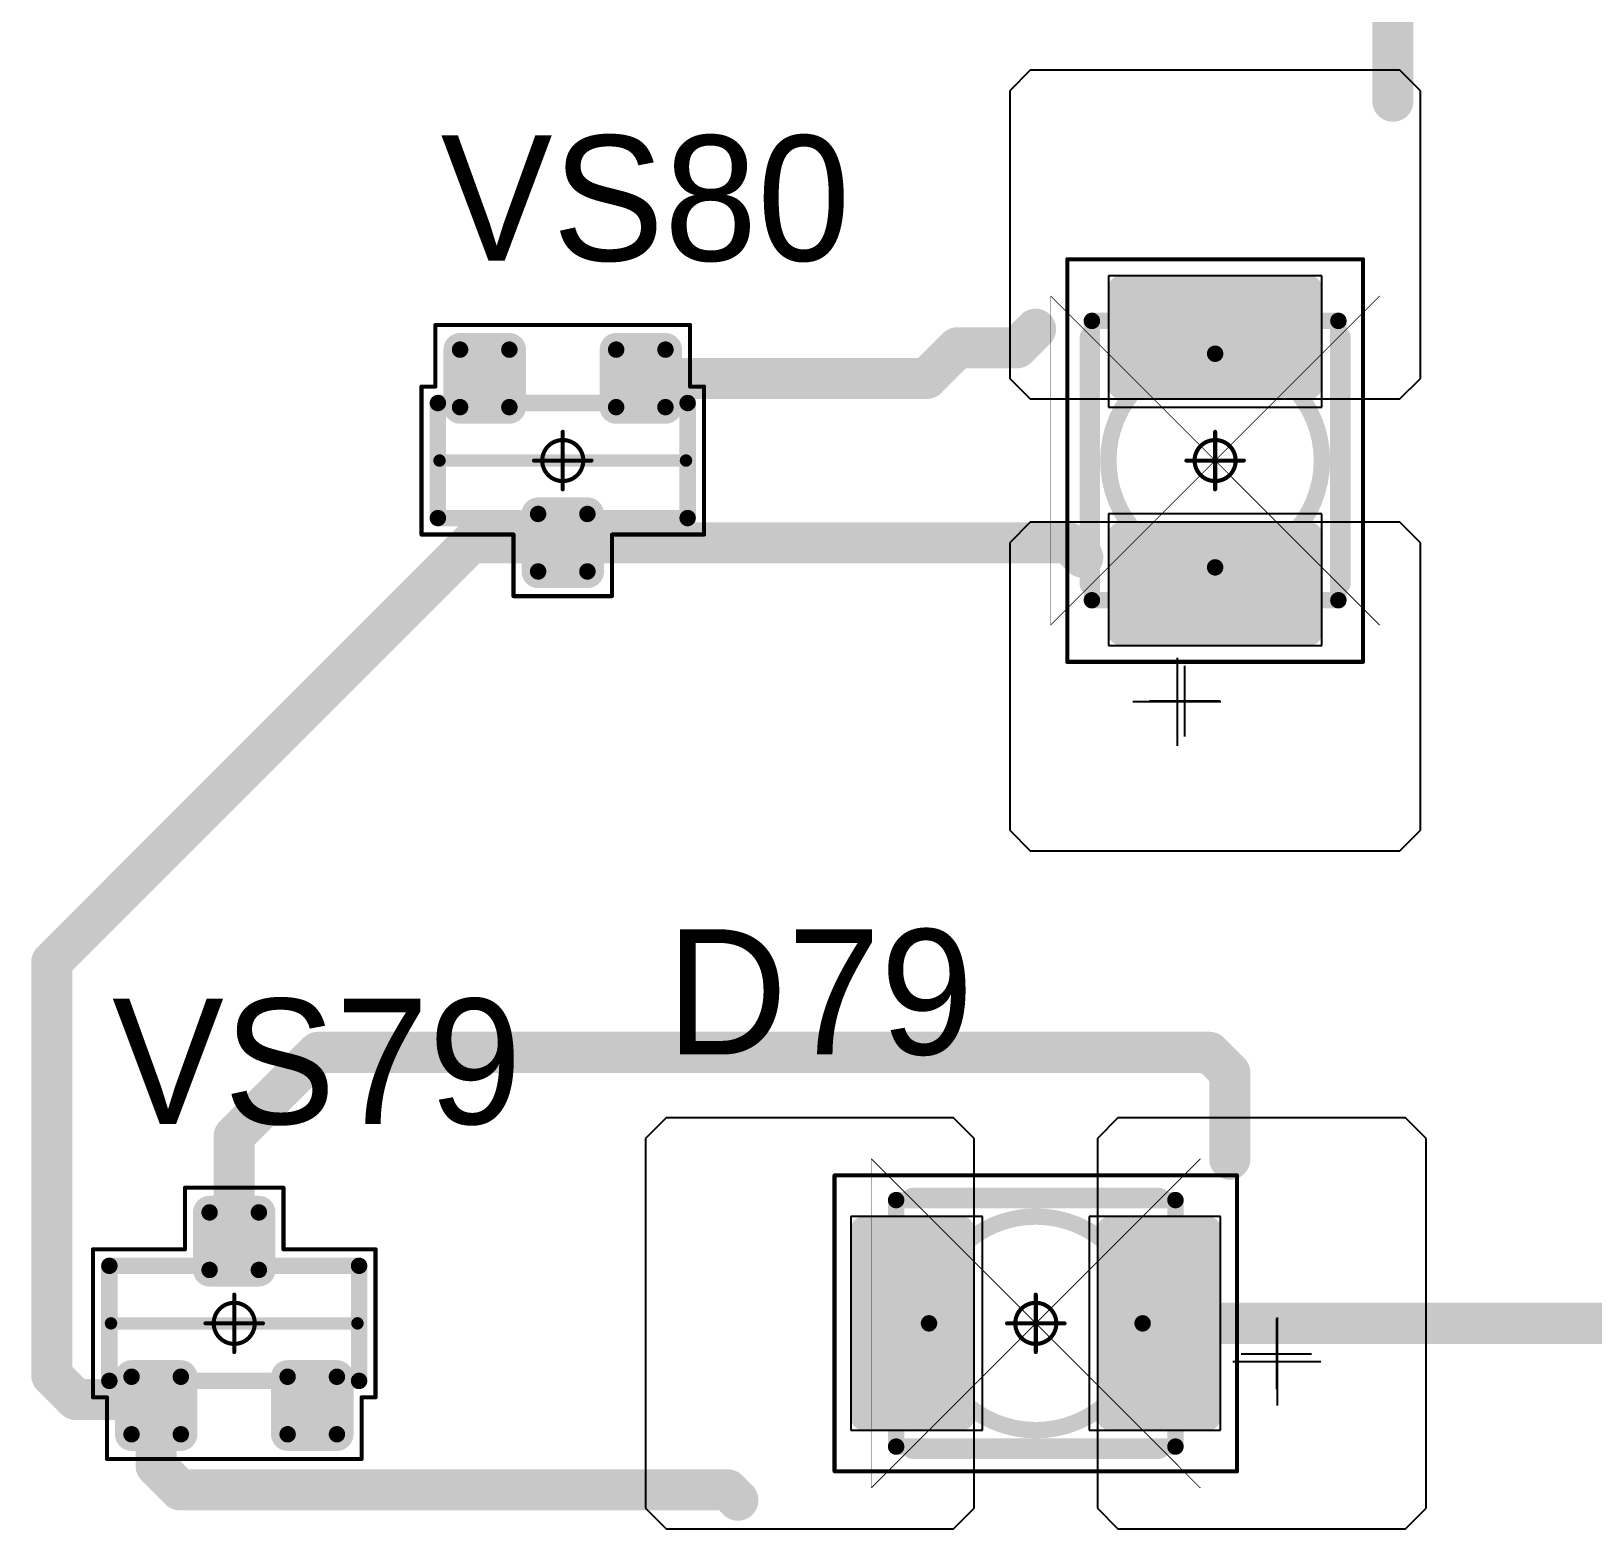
# Model space of a CAD drawing. Header units: millimetres. Extents: x 0 to 395, y 0 to 190.
# Drawn here: x 270.48 to 289.48, y 127.53 to 145.75 of the extents above; entities that cross this region are included whole.
import ezdxf

# ---------------------------------------------------------------- set-up
doc = ezdxf.new("R2010")
doc.units = ezdxf.units.MM
for name, color, linetype in [('Mechanical13', 56, 'Continuous'), ('Mechanical15', 56, 'Continuous'), ('Mechanical5', 56, 'Continuous'), ('TopLayer', 1, 'Continuous'), ('TopOverlay', 2, 'Continuous'), ('TopPaste', 8, 'Continuous'), ('TopSolder', 216, 'Continuous')]:
    doc.layers.add(name, color=color, linetype=linetype)

# ---------------------------------------------------------------- blocks, each defined once
blk = doc.blocks.new('SOT23_1104')
at = {"layer": 'Mechanical13', "const_width": 0.2}
for points in [[(0.7, 1.52), (-0.7, 1.52)], [(-0.7, -1.52), (-0.7, 1.52)], [(0.7, -1.52), (0.7, 1.52)], [(0.7, -1.52), (-0.7, -1.52)]]:
    blk.add_lwpolyline(points, dxfattribs=at)
at = {"layer": 'Mechanical13', "const_width": 0.1}
for points in [[(-0.75, 1.52, 1), (-0.65, 1.52, 1)], [(-0.75, 1.52, 1), (-0.65, 1.52, 1)], [(0.65, 1.52, 1), (0.75, 1.52, 1)], [(0.65, 1.52, 1), (0.75, 1.52, 1)], [(-0.75, -1.52, 1), (-0.65, -1.52, 1)], [(-0.75, -1.52, 1), (-0.65, -1.52, 1)], [(0.65, -1.52, 1), (0.75, -1.52, 1)], [(0.65, -1.52, 1), (0.75, -1.52, 1)]]:
    blk.add_lwpolyline(points, format="xyb", close=True, dxfattribs=at)
at = {"layer": 'Mechanical15', "const_width": 0.05}
for points in [[(-0.9, 1.55), (-0.9, 1.72)], [(0.9, 1.72), (-0.9, 1.72)], [(0.9, 0.6), (0.9, 1.72)], [(-1.65, -1.55), (-1.65, 1.55)], [(-0.9, 1.55), (-1.65, 1.55)], [(1.65, 0.6), (0.9, 0.6)], [(1.65, -0.6), (1.65, 0.6)], [(0, -0.35), (0, 0.35)], [(0.35, 0), (-0.35, 0)], [(1.65, -0.6), (0.9, -0.6)], [(0.9, -1.72), (0.9, -0.6)], [(-0.9, -1.55), (-1.65, -1.55)], [(-0.9, -1.72), (-0.9, -1.55)], [(0.9, -1.72), (-0.9, -1.72)]]:
    blk.add_lwpolyline(points, dxfattribs=at)
at = {"layer": 'Mechanical15'}
for points, const_width in [([(-0.913, 1.72, 1), (-0.888, 1.72, 1)], 0.025), ([(-0.913, 1.72, 1), (-0.888, 1.72, 1)], 0.025), ([(0.888, 1.72, 1), (0.913, 1.72, 1)], 0.025), ([(0.888, 1.72, 1), (0.913, 1.72, 1)], 0.025), ([(-1.662, 1.55, 1), (-1.637, 1.55, 1)], 0.025), ([(-1.662, 1.55, 1), (-1.637, 1.55, 1)], 0.025), ([(-0.913, 1.55, 1), (-0.888, 1.55, 1)], 0.025), ([(-0.913, 1.55, 1), (-0.888, 1.55, 1)], 0.025), ([(0.888, 0.6, 1), (0.913, 0.6, 1)], 0.025), ([(0.888, 0.6, 1), (0.913, 0.6, 1)], 0.025), ([(1.637, 0.6, 1), (1.662, 0.6, 1)], 0.025), ([(1.637, 0.6, 1), (1.662, 0.6, 1)], 0.025), ([(0.25, 0, 1), (-0.25, 0, 1)], 0.05), ([(-0.012, 0.35, 1), (0.012, 0.35, 1)], 0.025), ([(-0.362, 0, 1), (-0.337, 0, 1)], 0.025), ([(-0.262, 0, 1), (-0.238, 0, 1)], 0.025), ([(0.238, 0, 1), (0.262, 0, 1)], 0.025), ([(0.337, 0, 1), (0.362, 0, 1)], 0.025), ([(-0.012, -0.35, 1), (0.012, -0.35, 1)], 0.025), ([(0.888, -0.6, 1), (0.913, -0.6, 1)], 0.025), ([(0.888, -0.6, 1), (0.913, -0.6, 1)], 0.025), ([(1.637, -0.6, 1), (1.662, -0.6, 1)], 0.025), ([(1.637, -0.6, 1), (1.662, -0.6, 1)], 0.025), ([(-1.662, -1.55, 1), (-1.637, -1.55, 1)], 0.025), ([(-1.662, -1.55, 1), (-1.637, -1.55, 1)], 0.025), ([(-0.913, -1.55, 1), (-0.888, -1.55, 1)], 0.025), ([(-0.913, -1.55, 1), (-0.888, -1.55, 1)], 0.025), ([(-0.913, -1.72, 1), (-0.888, -1.72, 1)], 0.025), ([(-0.913, -1.72, 1), (-0.888, -1.72, 1)], 0.025), ([(0.888, -1.72, 1), (0.913, -1.72, 1)], 0.025), ([(0.888, -1.72, 1), (0.913, -1.72, 1)], 0.025)]:
    blk.add_lwpolyline(points, format="xyb", close=True, dxfattribs=dict(at, const_width=const_width))
at = {"layer": 'TopLayer', "const_width": 0.1}
for points in [[(-1.4, 1.25, 1), (-1.3, 1.25, 1)], [(-0.7, 1.25, 1), (-0.6, 1.25, 1)], [(-1.4, 0.65, 1), (-1.3, 0.65, 1)], [(-0.7, 0.65, 1), (-0.6, 0.65, 1)], [(0.6, 0.3, 1), (0.7, 0.3, 1)], [(1.3, 0.3, 1), (1.4, 0.3, 1)], [(0.6, -0.3, 1), (0.7, -0.3, 1)], [(1.3, -0.3, 1), (1.4, -0.3, 1)], [(-1.4, -0.65, 1), (-1.3, -0.65, 1)], [(-0.7, -0.65, 1), (-0.6, -0.65, 1)], [(-1.4, -1.25, 1), (-1.3, -1.25, 1)], [(-0.7, -1.25, 1), (-0.6, -1.25, 1)]]:
    blk.add_lwpolyline(points, format="xyb", close=True, dxfattribs=at)
at = {"layer": 'TopLayer'}
for points in [[(-1.35, 1.35), (-1.35, 0.55), (-0.65, 1.35), (-0.65, 0.55)], [(-1.45, 1.25), (-1.45, 0.65), (-0.55, 1.25), (-0.55, 0.65)], [(0.65, 0.4), (0.65, -0.4), (1.35, 0.4), (1.35, -0.4)], [(0.55, 0.3), (0.55, -0.3), (1.45, 0.3), (1.45, -0.3)], [(-1.35, -0.55), (-1.35, -1.35), (-0.65, -0.55), (-0.65, -1.35)], [(-1.45, -0.65), (-1.45, -1.25), (-0.55, -0.65), (-0.55, -1.25)]]:
    blk.add_solid(points, dxfattribs=at)
at = {"layer": 'TopOverlay', "const_width": 0.15}
blk.add_lwpolyline([(0, -1.5), (0, 1.5)], dxfattribs=at)
at = {"layer": 'TopOverlay', "const_width": 0.075}
for points in [[(-0.038, 1.5, 1), (0.038, 1.5, 1)], [(-0.038, -1.5, 1), (0.038, -1.5, 1)]]:
    blk.add_lwpolyline(points, format="xyb", close=True, dxfattribs=at)
at = {"layer": 'TopPaste', "const_width": 0.075}
for points in [[(-1.387, 1.25, 1), (-1.313, 1.25, 1)], [(-0.687, 1.25, 1), (-0.613, 1.25, 1)], [(-1.387, 0.65, 1), (-1.313, 0.65, 1)], [(-0.687, 0.65, 1), (-0.613, 0.65, 1)], [(0.613, 0.3, 1), (0.687, 0.3, 1)], [(1.313, 0.3, 1), (1.387, 0.3, 1)], [(0.613, -0.3, 1), (0.687, -0.3, 1)], [(1.313, -0.3, 1), (1.387, -0.3, 1)], [(-1.387, -0.65, 1), (-1.313, -0.65, 1)], [(-0.687, -0.65, 1), (-0.613, -0.65, 1)], [(-1.387, -1.25, 1), (-1.313, -1.25, 1)], [(-0.687, -1.25, 1), (-0.613, -1.25, 1)]]:
    blk.add_lwpolyline(points, format="xyb", close=True, dxfattribs=at)
at = {"layer": 'TopPaste'}
for points in [[(-1.425, 1.25), (-1.425, 0.65), (-0.575, 1.25), (-0.575, 0.65)], [(-1.35, 1.325), (-1.35, 0.575), (-0.65, 1.325), (-0.65, 0.575)], [(0.575, 0.3), (0.575, -0.3), (1.425, 0.3), (1.425, -0.3)], [(0.65, 0.375), (0.65, -0.375), (1.35, 0.375), (1.35, -0.375)], [(-1.425, -0.65), (-1.425, -1.25), (-0.575, -0.65), (-0.575, -1.25)], [(-1.35, -0.575), (-1.35, -1.325), (-0.65, -0.575), (-0.65, -1.325)]]:
    blk.add_solid(points, dxfattribs=at)
at = {"layer": 'TopSolder', "const_width": 0.202}
for points in [[(-1.451, 1.25, 1), (-1.249, 1.25, 1)], [(-0.751, 1.25, 1), (-0.549, 1.25, 1)], [(-1.451, 0.65, 1), (-1.249, 0.65, 1)], [(-0.751, 0.65, 1), (-0.549, 0.65, 1)], [(0.549, 0.3, 1), (0.751, 0.3, 1)], [(1.249, 0.3, 1), (1.451, 0.3, 1)], [(0.549, -0.3, 1), (0.751, -0.3, 1)], [(1.249, -0.3, 1), (1.451, -0.3, 1)], [(-1.451, -0.65, 1), (-1.249, -0.65, 1)], [(-0.751, -0.65, 1), (-0.549, -0.65, 1)], [(-1.451, -1.25, 1), (-1.249, -1.25, 1)], [(-0.751, -1.25, 1), (-0.549, -1.25, 1)]]:
    blk.add_lwpolyline(points, format="xyb", close=True, dxfattribs=at)
at = {"layer": 'TopSolder'}
for points in [[(-1.35, 1.452), (-1.35, 0.448), (-0.65, 1.452), (-0.65, 0.448)], [(-1.552, 1.25), (-1.552, 0.65), (-0.448, 1.25), (-0.448, 0.65)], [(0.65, 0.502), (0.65, -0.502), (1.35, 0.502), (1.35, -0.502)], [(0.448, 0.3), (0.448, -0.3), (1.552, 0.3), (1.552, -0.3)], [(-1.35, -0.448), (-1.35, -1.452), (-0.65, -0.448), (-0.65, -1.452)], [(-1.552, -0.65), (-1.552, -1.25), (-0.448, -0.65), (-0.448, -1.25)]]:
    blk.add_solid(points, dxfattribs=at)
blk = doc.blocks.new('SOT23_1105')
at = {"layer": 'Mechanical13', "const_width": 0.2}
for points in [[(-0.7, 1.52), (0.7, 1.52)], [(-0.7, 1.52), (-0.7, -1.52)], [(0.7, 1.52), (0.7, -1.52)], [(-0.7, -1.52), (0.7, -1.52)]]:
    blk.add_lwpolyline(points, dxfattribs=at)
at = {"layer": 'Mechanical13', "const_width": 0.1}
for points in [[(-0.75, 1.52, 1), (-0.65, 1.52, 1)], [(-0.75, 1.52, 1), (-0.65, 1.52, 1)], [(0.65, 1.52, 1), (0.75, 1.52, 1)], [(0.65, 1.52, 1), (0.75, 1.52, 1)], [(-0.75, -1.52, 1), (-0.65, -1.52, 1)], [(-0.75, -1.52, 1), (-0.65, -1.52, 1)], [(0.65, -1.52, 1), (0.75, -1.52, 1)], [(0.65, -1.52, 1), (0.75, -1.52, 1)]]:
    blk.add_lwpolyline(points, format="xyb", close=True, dxfattribs=at)
at = {"layer": 'Mechanical15', "const_width": 0.05}
for points in [[(-0.9, 1.72), (-0.9, 1.55)], [(-0.9, 1.72), (0.9, 1.72)], [(0.9, 1.72), (0.9, 0.6)], [(-1.65, 1.55), (-1.65, -1.55)], [(-1.65, 1.55), (-0.9, 1.55)], [(0.9, 0.6), (1.65, 0.6)], [(1.65, 0.6), (1.65, -0.6)], [(0, 0.35), (0, -0.35)], [(-0.35, 0), (0.35, 0)], [(0.9, -0.6), (1.65, -0.6)], [(0.9, -0.6), (0.9, -1.72)], [(-1.65, -1.55), (-0.9, -1.55)], [(-0.9, -1.55), (-0.9, -1.72)], [(-0.9, -1.72), (0.9, -1.72)]]:
    blk.add_lwpolyline(points, dxfattribs=at)
at = {"layer": 'Mechanical15'}
for points, const_width in [([(-0.913, 1.72, 1), (-0.888, 1.72, 1)], 0.025), ([(-0.913, 1.72, 1), (-0.888, 1.72, 1)], 0.025), ([(0.888, 1.72, 1), (0.913, 1.72, 1)], 0.025), ([(0.888, 1.72, 1), (0.913, 1.72, 1)], 0.025), ([(-1.662, 1.55, 1), (-1.637, 1.55, 1)], 0.025), ([(-1.662, 1.55, 1), (-1.637, 1.55, 1)], 0.025), ([(-0.913, 1.55, 1), (-0.888, 1.55, 1)], 0.025), ([(-0.913, 1.55, 1), (-0.888, 1.55, 1)], 0.025), ([(0.888, 0.6, 1), (0.913, 0.6, 1)], 0.025), ([(0.888, 0.6, 1), (0.913, 0.6, 1)], 0.025), ([(1.637, 0.6, 1), (1.662, 0.6, 1)], 0.025), ([(1.637, 0.6, 1), (1.662, 0.6, 1)], 0.025), ([(0.25, 0, 1), (-0.25, 0, 1)], 0.05), ([(-0.012, 0.35, 1), (0.012, 0.35, 1)], 0.025), ([(-0.362, 0, 1), (-0.337, 0, 1)], 0.025), ([(-0.262, 0, 1), (-0.238, 0, 1)], 0.025), ([(0.238, 0, 1), (0.262, 0, 1)], 0.025), ([(0.337, 0, 1), (0.362, 0, 1)], 0.025), ([(-0.012, -0.35, 1), (0.012, -0.35, 1)], 0.025), ([(0.888, -0.6, 1), (0.913, -0.6, 1)], 0.025), ([(0.888, -0.6, 1), (0.913, -0.6, 1)], 0.025), ([(1.637, -0.6, 1), (1.662, -0.6, 1)], 0.025), ([(1.637, -0.6, 1), (1.662, -0.6, 1)], 0.025), ([(-1.662, -1.55, 1), (-1.637, -1.55, 1)], 0.025), ([(-1.662, -1.55, 1), (-1.637, -1.55, 1)], 0.025), ([(-0.913, -1.55, 1), (-0.888, -1.55, 1)], 0.025), ([(-0.913, -1.55, 1), (-0.888, -1.55, 1)], 0.025), ([(-0.913, -1.72, 1), (-0.888, -1.72, 1)], 0.025), ([(-0.913, -1.72, 1), (-0.888, -1.72, 1)], 0.025), ([(0.888, -1.72, 1), (0.913, -1.72, 1)], 0.025), ([(0.888, -1.72, 1), (0.913, -1.72, 1)], 0.025)]:
    blk.add_lwpolyline(points, format="xyb", close=True, dxfattribs=dict(at, const_width=const_width))
at = {"layer": 'TopLayer', "const_width": 0.1}
for points in [[(-1.4, 1.25, 1), (-1.3, 1.25, 1)], [(-0.7, 1.25, 1), (-0.6, 1.25, 1)], [(-1.4, 0.65, 1), (-1.3, 0.65, 1)], [(-0.7, 0.65, 1), (-0.6, 0.65, 1)], [(0.6, 0.3, 1), (0.7, 0.3, 1)], [(1.3, 0.3, 1), (1.4, 0.3, 1)], [(0.6, -0.3, 1), (0.7, -0.3, 1)], [(1.3, -0.3, 1), (1.4, -0.3, 1)], [(-1.4, -0.65, 1), (-1.3, -0.65, 1)], [(-0.7, -0.65, 1), (-0.6, -0.65, 1)], [(-1.4, -1.25, 1), (-1.3, -1.25, 1)], [(-0.7, -1.25, 1), (-0.6, -1.25, 1)]]:
    blk.add_lwpolyline(points, format="xyb", close=True, dxfattribs=at)
at = {"layer": 'TopLayer'}
for points in [[(-1.35, 1.35), (-1.35, 0.55), (-0.65, 1.35), (-0.65, 0.55)], [(-1.45, 1.25), (-1.45, 0.65), (-0.55, 1.25), (-0.55, 0.65)], [(0.65, 0.4), (0.65, -0.4), (1.35, 0.4), (1.35, -0.4)], [(0.55, 0.3), (0.55, -0.3), (1.45, 0.3), (1.45, -0.3)], [(-1.35, -0.55), (-1.35, -1.35), (-0.65, -0.55), (-0.65, -1.35)], [(-1.45, -0.65), (-1.45, -1.25), (-0.55, -0.65), (-0.55, -1.25)]]:
    blk.add_solid(points, dxfattribs=at)
at = {"layer": 'TopOverlay', "const_width": 0.15}
blk.add_lwpolyline([(0, 1.5), (0, -1.5)], dxfattribs=at)
at = {"layer": 'TopOverlay', "const_width": 0.075}
for points in [[(-0.038, 1.5, 1), (0.038, 1.5, 1)], [(-0.038, -1.5, 1), (0.038, -1.5, 1)]]:
    blk.add_lwpolyline(points, format="xyb", close=True, dxfattribs=at)
at = {"layer": 'TopPaste', "const_width": 0.075}
for points in [[(-1.387, 1.25, 1), (-1.313, 1.25, 1)], [(-0.687, 1.25, 1), (-0.613, 1.25, 1)], [(-1.387, 0.65, 1), (-1.313, 0.65, 1)], [(-0.687, 0.65, 1), (-0.613, 0.65, 1)], [(0.613, 0.3, 1), (0.687, 0.3, 1)], [(1.313, 0.3, 1), (1.387, 0.3, 1)], [(0.613, -0.3, 1), (0.687, -0.3, 1)], [(1.313, -0.3, 1), (1.387, -0.3, 1)], [(-1.387, -0.65, 1), (-1.313, -0.65, 1)], [(-0.687, -0.65, 1), (-0.613, -0.65, 1)], [(-1.387, -1.25, 1), (-1.313, -1.25, 1)], [(-0.687, -1.25, 1), (-0.613, -1.25, 1)]]:
    blk.add_lwpolyline(points, format="xyb", close=True, dxfattribs=at)
at = {"layer": 'TopPaste'}
for points in [[(-1.425, 1.25), (-1.425, 0.65), (-0.575, 1.25), (-0.575, 0.65)], [(-1.35, 1.325), (-1.35, 0.575), (-0.65, 1.325), (-0.65, 0.575)], [(0.575, 0.3), (0.575, -0.3), (1.425, 0.3), (1.425, -0.3)], [(0.65, 0.375), (0.65, -0.375), (1.35, 0.375), (1.35, -0.375)], [(-1.425, -0.65), (-1.425, -1.25), (-0.575, -0.65), (-0.575, -1.25)], [(-1.35, -0.575), (-1.35, -1.325), (-0.65, -0.575), (-0.65, -1.325)]]:
    blk.add_solid(points, dxfattribs=at)
at = {"layer": 'TopSolder', "const_width": 0.202}
for points in [[(-1.451, 1.25, 1), (-1.249, 1.25, 1)], [(-0.751, 1.25, 1), (-0.549, 1.25, 1)], [(-1.451, 0.65, 1), (-1.249, 0.65, 1)], [(-0.751, 0.65, 1), (-0.549, 0.65, 1)], [(0.549, 0.3, 1), (0.751, 0.3, 1)], [(1.249, 0.3, 1), (1.451, 0.3, 1)], [(0.549, -0.3, 1), (0.751, -0.3, 1)], [(1.249, -0.3, 1), (1.451, -0.3, 1)], [(-1.451, -0.65, 1), (-1.249, -0.65, 1)], [(-0.751, -0.65, 1), (-0.549, -0.65, 1)], [(-1.451, -1.25, 1), (-1.249, -1.25, 1)], [(-0.751, -1.25, 1), (-0.549, -1.25, 1)]]:
    blk.add_lwpolyline(points, format="xyb", close=True, dxfattribs=at)
at = {"layer": 'TopSolder'}
for points in [[(-1.35, 1.452), (-1.35, 0.448), (-0.65, 1.452), (-0.65, 0.448)], [(-1.552, 1.25), (-1.552, 0.65), (-0.448, 1.25), (-0.448, 0.65)], [(0.65, 0.502), (0.65, -0.502), (1.35, 0.502), (1.35, -0.502)], [(0.448, 0.3), (0.448, -0.3), (1.552, 0.3), (1.552, -0.3)], [(-1.35, -0.448), (-1.35, -1.452), (-0.65, -0.448), (-0.65, -1.452)], [(-1.552, -0.65), (-1.552, -1.25), (-0.448, -0.65), (-0.448, -1.25)]]:
    blk.add_solid(points, dxfattribs=at)
blk = doc.blocks.new('T66G_4_1253')
at = {"layer": 'Mechanical13'}
for p, q in [((2.936, 0.071), (2.936, -1)), ((2.4, -0.464), (3.471, -0.464))]:
    blk.add_line(p, q, dxfattribs=at)
at = {"layer": 'Mechanical13', "const_width": 0.2}
for points in [[(1.7, 1.5), (-1.7, 1.5)], [(-1.7, -1.5), (-1.7, 1.5)], [(1.7, -1.5), (1.7, 1.5)], [(1.7, -1.5), (-1.7, -1.5)]]:
    blk.add_lwpolyline(points, dxfattribs=at)
at = {"layer": 'Mechanical13'}
for points, const_width in [([(-1.75, 1.5, 1), (-1.65, 1.5, 1)], 0.1), ([(-1.75, 1.5, 1), (-1.65, 1.5, 1)], 0.1), ([(1.65, 1.5, 1), (1.75, 1.5, 1)], 0.1), ([(1.65, 1.5, 1), (1.75, 1.5, 1)], 0.1), ([(1.3, 0, 1), (-1.3, 0, 1)], 0.2), ([(-1.35, 0, 1), (-1.25, 0, 1)], 0.1), ([(1.25, 0, 1), (1.35, 0, 1)], 0.1), ([(-1.75, -1.5, 1), (-1.65, -1.5, 1)], 0.1), ([(-1.75, -1.5, 1), (-1.65, -1.5, 1)], 0.1), ([(1.65, -1.5, 1), (1.75, -1.5, 1)], 0.1), ([(1.65, -1.5, 1), (1.75, -1.5, 1)], 0.1)]:
    blk.add_lwpolyline(points, format="xyb", close=True, dxfattribs=dict(at, const_width=const_width))
at = {"layer": 'Mechanical15', "const_width": 0.05}
for points in [[(-2.45, -1.8), (-2.45, 1.8)], [(2.45, 1.8), (-2.45, 1.8)], [(2.45, -1.8), (2.45, 1.8)], [(0, -0.35), (0, 0.35)], [(0.35, 0), (-0.35, 0)], [(2.45, -1.8), (-2.45, -1.8)]]:
    blk.add_lwpolyline(points, dxfattribs=at)
at = {"layer": 'Mechanical15'}
for points, const_width in [([(-2.462, 1.8, 1), (-2.438, 1.8, 1)], 0.025), ([(-2.462, 1.8, 1), (-2.438, 1.8, 1)], 0.025), ([(2.438, 1.8, 1), (2.462, 1.8, 1)], 0.025), ([(2.438, 1.8, 1), (2.462, 1.8, 1)], 0.025), ([(0.25, 0, 1), (-0.25, 0, 1)], 0.05), ([(-0.012, 0.35, 1), (0.012, 0.35, 1)], 0.025), ([(-0.362, 0, 1), (-0.337, 0, 1)], 0.025), ([(-0.262, 0, 1), (-0.238, 0, 1)], 0.025), ([(0.238, 0, 1), (0.262, 0, 1)], 0.025), ([(0.337, 0, 1), (0.362, 0, 1)], 0.025), ([(-0.012, -0.35, 1), (0.012, -0.35, 1)], 0.025), ([(-2.462, -1.8, 1), (-2.438, -1.8, 1)], 0.025), ([(-2.462, -1.8, 1), (-2.438, -1.8, 1)], 0.025), ([(2.438, -1.8, 1), (2.462, -1.8, 1)], 0.025), ([(2.438, -1.8, 1), (2.462, -1.8, 1)], 0.025)]:
    blk.add_lwpolyline(points, format="xyb", close=True, dxfattribs=dict(at, const_width=const_width))
at = {"layer": 'TopLayer'}
for p, q in [((-4.5, 2.5), (-4.75, 2.25)), ((-1, 2.5), (-4.5, 2.5)), ((-0.75, 2.25), (-1, 2.5)), ((1, 2.5), (0.75, 2.25)), ((4.5, 2.5), (1, 2.5)), ((4.75, 2.25), (4.5, 2.5)), ((-4.75, 2.25), (-4.75, -2.25)), ((-0.75, -2.25), (-0.75, 2.25)), ((0.75, 2.25), (0.75, -2.25)), ((4.75, -2.25), (4.75, 2.25)), ((-4.75, -2.25), (-4.5, -2.5)), ((-1, -2.5), (-0.75, -2.25)), ((0.75, -2.25), (1, -2.5)), ((4.5, -2.5), (4.75, -2.25)), ((-4.5, -2.5), (-1, -2.5)), ((1, -2.5), (4.5, -2.5))]:
    blk.add_line(p, q, dxfattribs=at)
at = {"layer": 'TopLayer', "const_width": 0.15}
for points in [[(-2.175, 1.15, 1), (-2.025, 1.15, 1)], [(-0.975, 1.15, 1), (-0.825, 1.15, 1)], [(0.825, 1.15, 1), (0.975, 1.15, 1)], [(2.025, 1.15, 1), (2.175, 1.15, 1)], [(-2.175, -1.15, 1), (-2.025, -1.15, 1)], [(-0.975, -1.15, 1), (-0.825, -1.15, 1)], [(0.825, -1.15, 1), (0.975, -1.15, 1)], [(2.025, -1.15, 1), (2.175, -1.15, 1)]]:
    blk.add_lwpolyline(points, format="xyb", close=True, dxfattribs=at)
at = {"layer": 'TopLayer'}
for points in [[(-0.75, 1.15), (-2.25, 1.15), (-0.75, -1.15), (-2.25, -1.15)], [(-0.9, 1.3), (-2.1, 1.3), (-0.9, -1.3), (-2.1, -1.3)], [(2.25, 1.15), (0.75, 1.15), (2.25, -1.15), (0.75, -1.15)], [(2.1, 1.3), (0.9, 1.3), (2.1, -1.3), (0.9, -1.3)]]:
    blk.add_solid(points, dxfattribs=at)
at = {"layer": 'TopOverlay'}
for p, q in [((2.928, 0.057), (2.928, -0.8)), ((2.5, -0.372), (3.357, -0.372))]:
    blk.add_line(p, q, dxfattribs=at)
at = {"layer": 'TopOverlay', "const_width": 0.25}
for points in [[(1.5, 1.525), (-1.5, 1.525)], [(1.5, -1.525), (-1.5, -1.525)]]:
    blk.add_lwpolyline(points, dxfattribs=at)
at = {"layer": 'TopOverlay', "const_width": 0.125}
for points in [[(-1.562, 1.525, 1), (-1.438, 1.525, 1)], [(1.438, 1.525, 1), (1.562, 1.525, 1)], [(-1.562, -1.525, 1), (-1.438, -1.525, 1)], [(1.438, -1.525, 1), (1.562, -1.525, 1)]]:
    blk.add_lwpolyline(points, format="xyb", close=True, dxfattribs=at)
at = {"layer": 'TopPaste', "const_width": 0.125}
for points in [[(-2.163, 1.15, 1), (-2.038, 1.15, 1)], [(-0.963, 1.15, 1), (-0.838, 1.15, 1)], [(0.838, 1.15, 1), (0.963, 1.15, 1)], [(2.038, 1.15, 1), (2.163, 1.15, 1)], [(-2.163, -1.15, 1), (-2.038, -1.15, 1)], [(-0.963, -1.15, 1), (-0.838, -1.15, 1)], [(0.838, -1.15, 1), (0.963, -1.15, 1)], [(2.038, -1.15, 1), (2.163, -1.15, 1)]]:
    blk.add_lwpolyline(points, format="xyb", close=True, dxfattribs=at)
at = {"layer": 'TopPaste'}
for points in [[(-0.775, 1.15), (-2.225, 1.15), (-0.775, -1.15), (-2.225, -1.15)], [(-0.9, 1.275), (-2.1, 1.275), (-0.9, -1.275), (-2.1, -1.275)], [(2.225, 1.15), (0.775, 1.15), (2.225, -1.15), (0.775, -1.15)], [(2.1, 1.275), (0.9, 1.275), (2.1, -1.275), (0.9, -1.275)]]:
    blk.add_solid(points, dxfattribs=at)
at = {"layer": 'TopSolder'}
for p, q in [((-2.25, 1.3), (-2.25, -1.3)), ((-0.65, 1.3), (-2.25, 1.3)), ((-0.65, -1.3), (-0.65, 1.3)), ((0.65, 1.3), (0.65, -1.3)), ((2.25, 1.3), (0.65, 1.3)), ((2.25, -1.3), (2.25, 1.3)), ((-2.25, -1.3), (-0.65, -1.3)), ((0.65, -1.3), (2.25, -1.3))]:
    blk.add_line(p, q, dxfattribs=at)
blk = doc.blocks.new('T66G_4_1254')
at = {"layer": 'Mechanical13'}
for p, q in [((2.936, 0.071), (2.936, -1)), ((2.4, -0.464), (3.471, -0.464))]:
    blk.add_line(p, q, dxfattribs=at)
at = {"layer": 'Mechanical13', "const_width": 0.2}
for points in [[(-1.7, 1.5), (1.7, 1.5)], [(-1.7, -1.5), (-1.7, 1.5)], [(1.7, -1.5), (1.7, 1.5)], [(-1.7, -1.5), (1.7, -1.5)]]:
    blk.add_lwpolyline(points, dxfattribs=at)
at = {"layer": 'Mechanical13'}
for points, const_width in [([(-1.75, 1.5, 1), (-1.65, 1.5, 1)], 0.1), ([(-1.75, 1.5, 1), (-1.65, 1.5, 1)], 0.1), ([(1.65, 1.5, 1), (1.75, 1.5, 1)], 0.1), ([(1.65, 1.5, 1), (1.75, 1.5, 1)], 0.1), ([(1.3, 0, 1), (-1.3, 0, 1)], 0.2), ([(-1.35, 0, 1), (-1.25, 0, 1)], 0.1), ([(1.25, 0, 1), (1.35, 0, 1)], 0.1), ([(-1.75, -1.5, 1), (-1.65, -1.5, 1)], 0.1), ([(-1.75, -1.5, 1), (-1.65, -1.5, 1)], 0.1), ([(1.65, -1.5, 1), (1.75, -1.5, 1)], 0.1), ([(1.65, -1.5, 1), (1.75, -1.5, 1)], 0.1)]:
    blk.add_lwpolyline(points, format="xyb", close=True, dxfattribs=dict(at, const_width=const_width))
at = {"layer": 'Mechanical15', "const_width": 0.05}
for points in [[(-2.45, -1.8), (-2.45, 1.8)], [(-2.45, 1.8), (2.45, 1.8)], [(2.45, -1.8), (2.45, 1.8)], [(0, -0.35), (0, 0.35)], [(-0.35, 0), (0.35, 0)], [(-2.45, -1.8), (2.45, -1.8)]]:
    blk.add_lwpolyline(points, dxfattribs=at)
at = {"layer": 'Mechanical15'}
for points, const_width in [([(-2.462, 1.8, 1), (-2.438, 1.8, 1)], 0.025), ([(-2.462, 1.8, 1), (-2.438, 1.8, 1)], 0.025), ([(2.438, 1.8, 1), (2.462, 1.8, 1)], 0.025), ([(2.438, 1.8, 1), (2.462, 1.8, 1)], 0.025), ([(0.25, 0, 1), (-0.25, 0, 1)], 0.05), ([(-0.012, 0.35, 1), (0.012, 0.35, 1)], 0.025), ([(-0.362, 0, 1), (-0.337, 0, 1)], 0.025), ([(-0.262, 0, 1), (-0.238, 0, 1)], 0.025), ([(0.238, 0, 1), (0.262, 0, 1)], 0.025), ([(0.337, 0, 1), (0.362, 0, 1)], 0.025), ([(-0.012, -0.35, 1), (0.012, -0.35, 1)], 0.025), ([(-2.462, -1.8, 1), (-2.438, -1.8, 1)], 0.025), ([(-2.462, -1.8, 1), (-2.438, -1.8, 1)], 0.025), ([(2.438, -1.8, 1), (2.462, -1.8, 1)], 0.025), ([(2.438, -1.8, 1), (2.462, -1.8, 1)], 0.025)]:
    blk.add_lwpolyline(points, format="xyb", close=True, dxfattribs=dict(at, const_width=const_width))
at = {"layer": 'TopLayer'}
for p, q in [((-4.5, 2.5), (-4.75, 2.25)), ((-1, 2.5), (-4.5, 2.5)), ((-0.75, 2.25), (-1, 2.5)), ((1, 2.5), (0.75, 2.25)), ((4.5, 2.5), (1, 2.5)), ((4.75, 2.25), (4.5, 2.5)), ((-4.75, 2.25), (-4.75, -2.25)), ((-0.75, -2.25), (-0.75, 2.25)), ((0.75, 2.25), (0.75, -2.25)), ((4.75, -2.25), (4.75, 2.25)), ((-4.75, -2.25), (-4.5, -2.5)), ((-1, -2.5), (-0.75, -2.25)), ((0.75, -2.25), (1, -2.5)), ((4.5, -2.5), (4.75, -2.25)), ((-4.5, -2.5), (-1, -2.5)), ((1, -2.5), (4.5, -2.5))]:
    blk.add_line(p, q, dxfattribs=at)
at = {"layer": 'TopLayer', "const_width": 0.15}
for points in [[(-2.175, 1.15, 1), (-2.025, 1.15, 1)], [(-0.975, 1.15, 1), (-0.825, 1.15, 1)], [(0.825, 1.15, 1), (0.975, 1.15, 1)], [(2.025, 1.15, 1), (2.175, 1.15, 1)], [(-2.175, -1.15, 1), (-2.025, -1.15, 1)], [(-0.975, -1.15, 1), (-0.825, -1.15, 1)], [(0.825, -1.15, 1), (0.975, -1.15, 1)], [(2.025, -1.15, 1), (2.175, -1.15, 1)]]:
    blk.add_lwpolyline(points, format="xyb", close=True, dxfattribs=at)
at = {"layer": 'TopLayer'}
for points in [[(-0.75, 1.15), (-2.25, 1.15), (-0.75, -1.15), (-2.25, -1.15)], [(-0.9, 1.3), (-2.1, 1.3), (-0.9, -1.3), (-2.1, -1.3)], [(2.25, 1.15), (0.75, 1.15), (2.25, -1.15), (0.75, -1.15)], [(2.1, 1.3), (0.9, 1.3), (2.1, -1.3), (0.9, -1.3)]]:
    blk.add_solid(points, dxfattribs=at)
at = {"layer": 'TopOverlay'}
for p, q in [((2.928, 0.057), (2.928, -0.8)), ((2.5, -0.372), (3.357, -0.372))]:
    blk.add_line(p, q, dxfattribs=at)
at = {"layer": 'TopOverlay', "const_width": 0.25}
for points in [[(-1.5, 1.525), (1.5, 1.525)], [(-1.5, -1.525), (1.5, -1.525)]]:
    blk.add_lwpolyline(points, dxfattribs=at)
at = {"layer": 'TopOverlay', "const_width": 0.125}
for points in [[(-1.562, 1.525, 1), (-1.438, 1.525, 1)], [(1.438, 1.525, 1), (1.562, 1.525, 1)], [(-1.562, -1.525, 1), (-1.438, -1.525, 1)], [(1.438, -1.525, 1), (1.562, -1.525, 1)]]:
    blk.add_lwpolyline(points, format="xyb", close=True, dxfattribs=at)
at = {"layer": 'TopPaste', "const_width": 0.125}
for points in [[(-2.163, 1.15, 1), (-2.038, 1.15, 1)], [(-0.963, 1.15, 1), (-0.838, 1.15, 1)], [(0.838, 1.15, 1), (0.963, 1.15, 1)], [(2.038, 1.15, 1), (2.163, 1.15, 1)], [(-2.163, -1.15, 1), (-2.038, -1.15, 1)], [(-0.963, -1.15, 1), (-0.838, -1.15, 1)], [(0.838, -1.15, 1), (0.963, -1.15, 1)], [(2.038, -1.15, 1), (2.163, -1.15, 1)]]:
    blk.add_lwpolyline(points, format="xyb", close=True, dxfattribs=at)
at = {"layer": 'TopPaste'}
for points in [[(-0.775, 1.15), (-2.225, 1.15), (-0.775, -1.15), (-2.225, -1.15)], [(-0.9, 1.275), (-2.1, 1.275), (-0.9, -1.275), (-2.1, -1.275)], [(2.225, 1.15), (0.775, 1.15), (2.225, -1.15), (0.775, -1.15)], [(2.1, 1.275), (0.9, 1.275), (2.1, -1.275), (0.9, -1.275)]]:
    blk.add_solid(points, dxfattribs=at)
at = {"layer": 'TopSolder'}
for p, q in [((-2.25, 1.3), (-2.25, -1.3)), ((-0.65, 1.3), (-2.25, 1.3)), ((-0.65, -1.3), (-0.65, 1.3)), ((0.65, 1.3), (0.65, -1.3)), ((2.25, 1.3), (0.65, 1.3)), ((2.25, -1.3), (2.25, 1.3)), ((-2.25, -1.3), (-0.65, -1.3)), ((0.65, -1.3), (2.25, -1.3))]:
    blk.add_line(p, q, dxfattribs=at)

msp = doc.modelspace()

# ---------------------------------------------------------------- linework, layer by layer
at = {"layer": 'Mechanical5'}
for points, const_width in [([(282.886, 138.527), (286.886, 142.527)], 0.01), ([(282.886, 142.527), (286.886, 138.527)], 0.01), ([(282.886, 142.527), (286.886, 142.527)], 0.001), ([(282.886, 138.527), (282.886, 142.527)], 0.001), ([(286.886, 138.527), (286.886, 142.527)], 0.001), ([(282.886, 138.527), (286.886, 138.527)], 0.001), ([(280.703, 128.027), (284.703, 132.027)], 0.01), ([(280.703, 132.027), (284.703, 128.027)], 0.01), ([(280.703, 128.027), (280.703, 132.027)], 0.001), ([(280.703, 132.027), (284.703, 132.027)], 0.001), ([(284.703, 128.027), (284.703, 132.027)], 0.001), ([(280.703, 128.027), (284.703, 128.027)], 0.001)]:
    msp.add_lwpolyline(points, dxfattribs=dict(at, const_width=const_width))
for points, const_width in [([(282.884, 142.527, 1), (282.889, 142.527, 1)], 0.005), ([(282.886, 142.527, 1), (282.887, 142.527, 1)], 0.0005), ([(282.886, 142.527, 1), (282.887, 142.527, 1)], 0.0005), ([(286.884, 142.527, 1), (286.889, 142.527, 1)], 0.005), ([(286.886, 142.527, 1), (286.887, 142.527, 1)], 0.0005), ([(286.886, 142.527, 1), (286.887, 142.527, 1)], 0.0005), ([(282.884, 138.527, 1), (282.889, 138.527, 1)], 0.005), ([(282.886, 138.527, 1), (282.887, 138.527, 1)], 0.0005), ([(282.886, 138.527, 1), (282.887, 138.527, 1)], 0.0005), ([(286.884, 138.527, 1), (286.889, 138.527, 1)], 0.005), ([(286.886, 138.527, 1), (286.887, 138.527, 1)], 0.0005), ([(286.886, 138.527, 1), (286.887, 138.527, 1)], 0.0005), ([(280.701, 132.027, 1), (280.706, 132.027, 1)], 0.005), ([(280.703, 132.027, 1), (280.703, 132.027, 1)], 0.0005), ([(280.703, 132.027, 1), (280.703, 132.027, 1)], 0.0005), ([(284.701, 132.027, 1), (284.706, 132.027, 1)], 0.005), ([(284.703, 132.027, 1), (284.703, 132.027, 1)], 0.0005), ([(284.703, 132.027, 1), (284.703, 132.027, 1)], 0.0005), ([(280.701, 128.027, 1), (280.706, 128.027, 1)], 0.005), ([(280.703, 128.027, 1), (280.703, 128.027, 1)], 0.0005), ([(280.703, 128.027, 1), (280.703, 128.027, 1)], 0.0005), ([(284.701, 128.027, 1), (284.706, 128.027, 1)], 0.005), ([(284.703, 128.027, 1), (284.703, 128.027, 1)], 0.0005), ([(284.703, 128.027, 1), (284.703, 128.027, 1)], 0.0005)]:
    msp.add_lwpolyline(points, format="xyb", close=True, dxfattribs=dict(at, const_width=const_width))
at = {"layer": 'TopLayer', "const_width": 0.5}
for points in [[(287.05, 144.9), (287.05, 148.1)], [(282.475, 141.9), (282.7, 142.125)], [(281.377, 141.527), (281.75, 141.9)], [(281.75, 141.9), (282.475, 141.9)], [(277.895, 141.527), (281.377, 141.527)], [(270.725, 134.425), (275.827, 139.527)], [(275.827, 139.527), (283.098, 139.527)], [(283.098, 139.527), (283.275, 139.35)], [(270.725, 129.393), (270.725, 134.425)], [(272.945, 132.306), (273.965, 133.325)], [(273.965, 133.325), (284.817, 133.325)], [(284.817, 133.325), (285.065, 133.077)], [(285.065, 132.025), (285.065, 133.077)], [(272.945, 131.027), (272.945, 132.306)], [(284.203, 130.027), (293.877, 130.027)], [(270.725, 129.393), (271.018, 129.1)], [(271.018, 129.1), (271.923, 129.1)], [(271.923, 129.1), (271.995, 129.027)], [(271.995, 128.293), (271.995, 129.027)], [(271.995, 128.293), (272.288, 128)], [(272.288, 128), (278.952, 128)], [(278.952, 128), (279.077, 127.875)]]:
    msp.add_lwpolyline(points, dxfattribs=at)
at = {"layer": 'TopLayer', "const_width": 0.25}
for points in [[(286.925, 144.9, 1), (287.175, 144.9, 1)], [(282.575, 142.125, 1), (282.825, 142.125, 1)], [(281.625, 141.9, 1), (281.875, 141.9, 1)], [(281.625, 141.9, 1), (281.875, 141.9, 1)], [(282.35, 141.9, 1), (282.6, 141.9, 1)], [(282.35, 141.9, 1), (282.6, 141.9, 1)], [(277.77, 141.527, 1), (278.02, 141.527, 1)], [(281.252, 141.527, 1), (281.502, 141.527, 1)], [(281.252, 141.527, 1), (281.502, 141.527, 1)], [(275.702, 139.527, 1), (275.952, 139.527, 1)], [(275.702, 139.527, 1), (275.952, 139.527, 1)], [(282.973, 139.527, 1), (283.223, 139.527, 1)], [(282.973, 139.527, 1), (283.223, 139.527, 1)], [(283.15, 139.35, 1), (283.4, 139.35, 1)], [(270.6, 134.425, 1), (270.85, 134.425, 1)], [(270.6, 134.425, 1), (270.85, 134.425, 1)], [(273.84, 133.325, 1), (274.09, 133.325, 1)], [(273.84, 133.325, 1), (274.09, 133.325, 1)], [(284.692, 133.325, 1), (284.942, 133.325, 1)], [(284.692, 133.325, 1), (284.942, 133.325, 1)], [(284.94, 133.077, 1), (285.19, 133.077, 1)], [(284.94, 133.077, 1), (285.19, 133.077, 1)], [(272.82, 132.306, 1), (273.07, 132.306, 1)], [(272.82, 132.306, 1), (273.07, 132.306, 1)], [(284.94, 132.025, 1), (285.19, 132.025, 1)], [(272.82, 131.027, 1), (273.07, 131.027, 1)], [(284.078, 130.027, 1), (284.328, 130.027, 1)], [(270.6, 129.393, 1), (270.85, 129.393, 1)], [(270.6, 129.393, 1), (270.85, 129.393, 1)], [(270.893, 129.1, 1), (271.143, 129.1, 1)], [(270.893, 129.1, 1), (271.143, 129.1, 1)], [(271.798, 129.1, 1), (272.048, 129.1, 1)], [(271.798, 129.1, 1), (272.048, 129.1, 1)], [(271.87, 129.027, 1), (272.12, 129.027, 1)], [(271.87, 129.027, 1), (272.12, 129.027, 1)], [(271.87, 128.293, 1), (272.12, 128.293, 1)], [(271.87, 128.293, 1), (272.12, 128.293, 1)], [(272.163, 128, 1), (272.413, 128, 1)], [(272.163, 128, 1), (272.413, 128, 1)], [(278.827, 128, 1), (279.077, 128, 1)], [(278.827, 128, 1), (279.077, 128, 1)], [(278.952, 127.875, 1), (279.202, 127.875, 1)]]:
    msp.add_lwpolyline(points, format="xyb", close=True, dxfattribs=at)

# ---------------------------------------------------------------- block references
for name, p, rotation in [('T66G_4_1253', (284.886, 140.527), 270), ('SOT23_1104', (276.945, 140.527), 270), ('T66G_4_1254', (282.703, 130.027), 360), ('SOT23_1105', (272.946, 130.027), 90)]:
    msp.add_blockref(name, p, dxfattribs=dict(rotation=rotation))

# ---------------------------------------------------------------- texts
at = {"layer": 'TopOverlay'}
for s, p in [('VS80', (275.46, 142.959)), ('D79', (278.206, 133.299)), ('VS79', (271.46, 132.453))]:
    msp.add_text(s, height=1.524, dxfattribs=at).set_placement(p)

doc.saveas('drawing.dxf')
